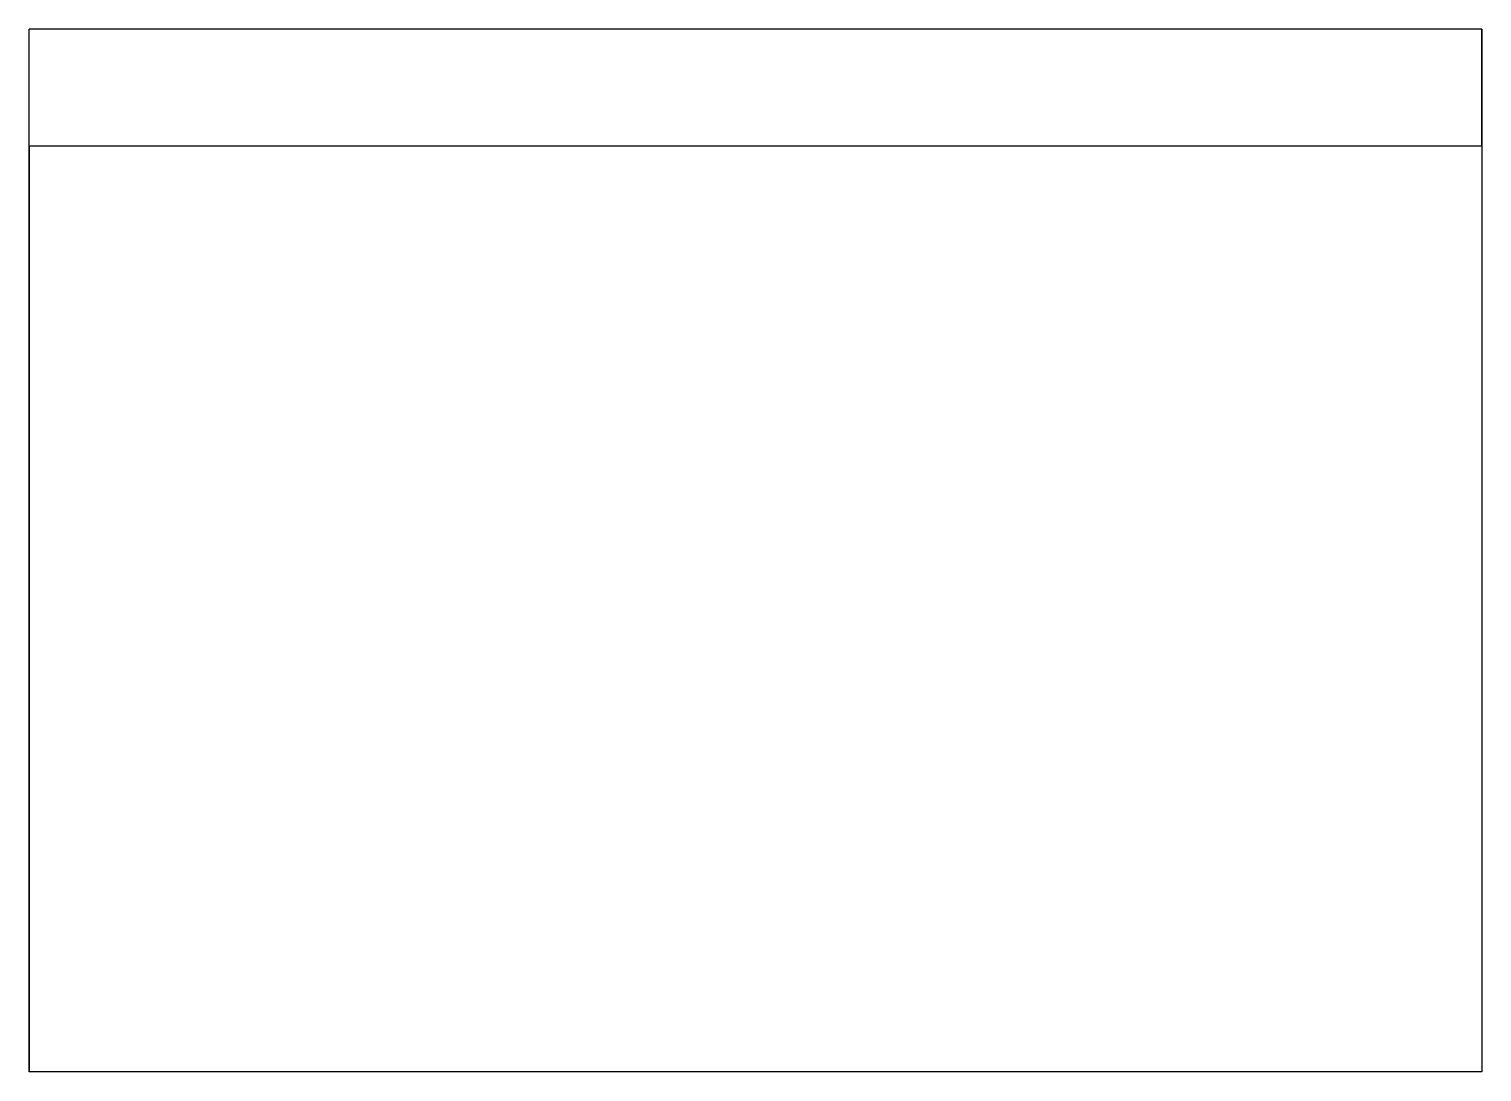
# Model space of a CAD drawing. Header units: millimetres. Extents: x 15 to 157, y -126 to -24.
import ezdxf

# ---------------------------------------------------------------- set-up
doc = ezdxf.new("R2010")
doc.units = ezdxf.units.MM
doc.layers.get('0').update_dxf_attribs({"linetype": 'CONTINUOUS'})

msp = doc.modelspace()

# ---------------------------------------------------------------- linework, layer by layer
for p, q in [((15.24, -126.24), (15.24, -24.13)), ((157.48, -24.13), (15.24, -24.13)), ((15.24, -24.13), (15.24, -24.13, -2.54)), ((157.48, -24.13, -2.54), (15.24, -24.13, -2.54)), ((15.24, -35.56, -9.02), (15.24, -24.13, -2.54)), ((157.48, -24.13), (157.48, -126.24)), ((157.48, -24.13), (157.48, -24.13, -10.16)), ((157.48, -24.13), (157.48, -24.13, -2.54)), ((157.48, -24.13, -10.16), (157.48, -126.24)), ((157.48, -35.56, -9.02), (157.48, -24.13, -2.54)), ((15.24, -35.56, -9.02), (15.24, -126.24)), ((15.24, -35.56, -9.02), (157.48, -35.56, -9.02)), ((157.48, -35.56), (157.48, -35.56, -9.02)), ((157.48, -35.56, -9.02), (157.48, -126.24)), ((157.48, -126.24), (15.24, -126.24))]:
    msp.add_line(p, q)

doc.saveas('drawing.dxf')
